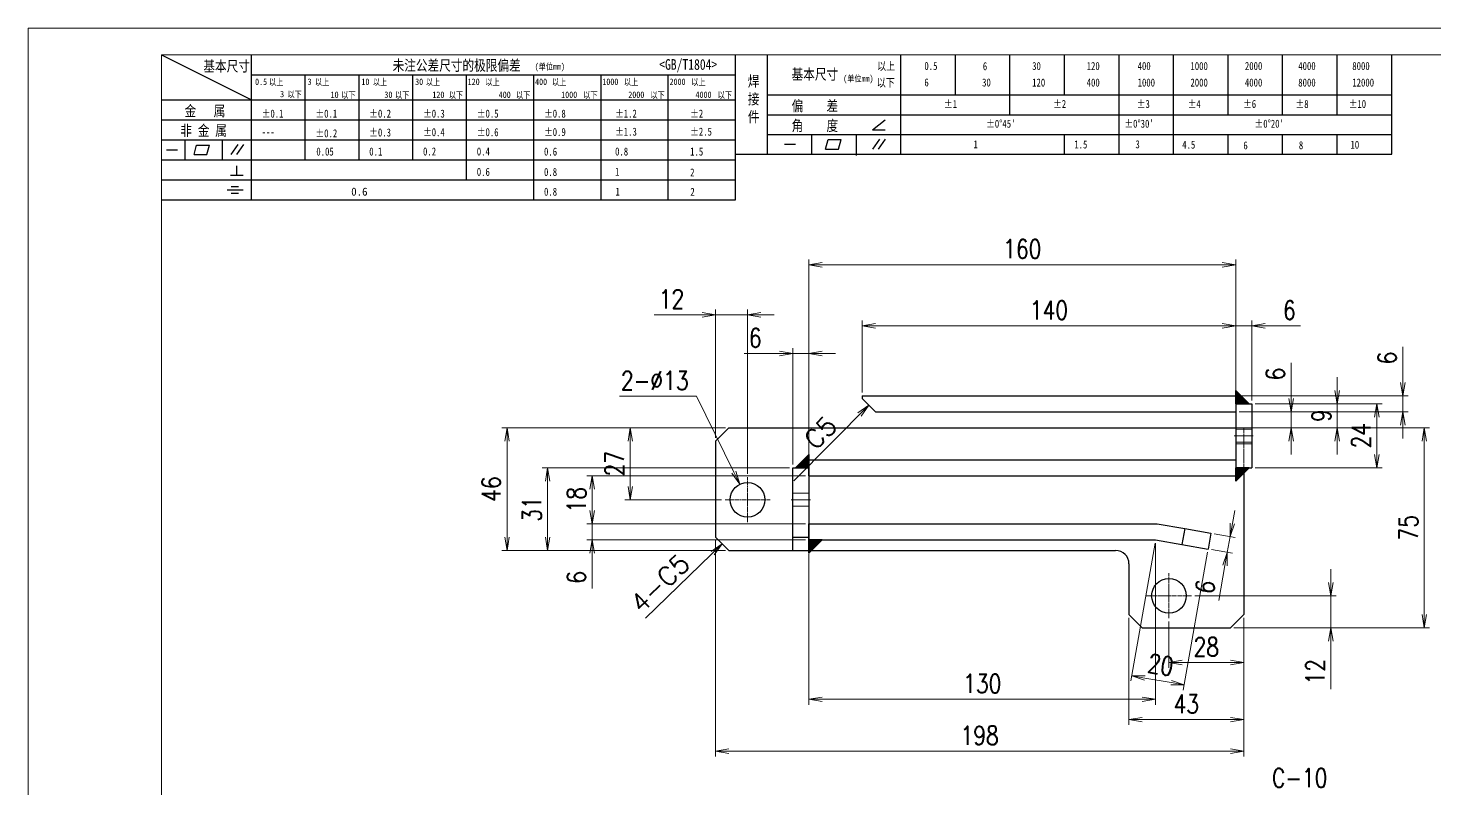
# Model space of a CAD drawing. Header units: millimetres. Extents: x 1333 to 131050, y -107161 to -5704.
# Drawn here: x 62817 to 63345, y -60278 to -59993 of the extents above; entities that cross this region are included whole.
import ezdxf
from ezdxf.enums import TextEntityAlignment as Align

# ---------------------------------------------------------------- set-up
doc = ezdxf.new("R2010")
doc.units = ezdxf.units.MM
doc.header["$LTSCALE"] = 0.5
doc.linetypes.add('AM_ISO02W050x2', pattern=[3.75, 3, -0.75])
doc.linetypes.add('AM_ISO08W050x2', pattern=[9, 6, -0.75, 1.5, -0.75])
for name, color, linetype, lineweight in [('DIM', 3, 'Continuous', 13), ('中心线', 2, 'AM_ISO08W050x2', 18), ('图框', 7, 'Continuous', 18), ('标注线', 3, 'Continuous', 18), ('粗实线', 7, 'Continuous', 35), ('虚线', 1, 'AM_ISO02W050x2', 18)]:
    doc.layers.add(name, color=color, linetype=linetype, lineweight=lineweight)
doc.layers.add('图\\M+19E79\\M+195B6\\M+18E9A', color=7, linetype='Continuous')
doc.layers.add('打印', color=7, linetype='Continuous', lineweight=15, plot=False)
doc.layers.add('打印-禁用', color=7, linetype='Continuous', lineweight=15, plot=False)
doc.styles.add('DIM', font='romans.shx', dxfattribs={"width": 0.8, "bigfont": 'bigfont.shx'})
doc.styles.add('国标', font='simfang.ttf', dxfattribs={"width": 0.8})
doc.dimstyles.new('DEH 1-2$0', dxfattribs={"dimscale": 2, "dimtxt": 3.5, "dimasz": 2.5, "dimexe": 1, "dimexo": 0.625, "dimgap": 1.2, "dimtad": 1, "dimdsep": 46, "dimtxsty": 'DIM', "dimblk": 'OPEN', "dimcen": 0, "dimclrd": 8, "dimclre": 8, "dimclrt": 2, "dimazin": 2, "dimtfac": 0.5, "dimtmove": 0, "dimatfit": 3, "dimldrblk": 'OPEN', "dimfxl": 0, "dimtolj": 2, "dimlwd": 13, "dimlwe": 13, "dimarcsym": 0})
doc.dimstyles.new('DEH 1-2$3', dxfattribs={"dimscale": 2, "dimtxt": 3.5, "dimasz": 2.5, "dimexe": 1, "dimexo": 0.625, "dimgap": 1.2, "dimtad": 1, "dimtoh": 1, "dimdsep": 46, "dimtxsty": 'DIM', "dimblk": 'OPEN', "dimcen": 0, "dimclrd": 8, "dimclre": 8, "dimclrt": 2, "dimazin": 2, "dimtfac": 0.5, "dimtofl": 0, "dimtmove": 0, "dimatfit": 3, "dimldrblk": 'OPEN', "dimfxl": 0, "dimtolj": 2, "dimlwd": 18, "dimlwe": 18, "dimarcsym": 0})
doc.dimstyles.new('LAM1-1', dxfattribs={"dimtxt": 3.5, "dimasz": 2.5, "dimexe": 1, "dimexo": 0.625, "dimgap": 1.2, "dimtad": 3, "dimdsep": 46, "dimtxsty": 'DIM', "dimblk": 'OPEN', "dimcen": 0, "dimclrd": 3, "dimclre": 3, "dimclrt": 2, "dimazin": 2, "dimtfac": 0.5, "dimtmove": 0, "dimatfit": 3, "dimldrblk": 'OPEN', "dimfxl": 0, "dimlwd": 13, "dimlwe": 13, "dimarcsym": 0})

# ---------------------------------------------------------------- blocks, each defined once
blk = doc.blocks.new('GZDEH零件A3图框V01版')
at = {"layer": '图\\M+19E79\\M+195B6\\M+18E9A', "color": 9}
for p, q in [((2882.49, -1554.46), (2899.37, -1562.92)), ((2899.37, -1581.67), (2899.37, -1554.46)), ((2990.09, -1581.67), (2990.09, -1554.46)), ((2996.09, -1573.08), (2996.09, -1554.46)), ((3021.09, -1561.98), (3021.09, -1554.46)), ((3031.31, -1561.98), (3031.31, -1554.46)), ((3041.53, -1561.98), (3041.53, -1554.46)), ((3051.75, -1561.98), (3051.75, -1554.46)), ((3061.98, -1561.98), (3061.98, -1554.46)), ((3072.2, -1561.98), (3072.2, -1554.46)), ((3082.42, -1561.98), (3082.42, -1554.46)), ((3092.64, -1561.98), (3092.64, -1554.46)), ((3102.86, -1561.98), (3102.86, -1554.46)), ((3113.09, -1573.08), (3113.09, -1554.46)), ((2899.37, -1558.24), (2990.09, -1558.24)), ((2909.45, -1574.17), (2909.45, -1558.24)), ((2919.53, -1574.17), (2919.53, -1558.24)), ((2929.61, -1574.17), (2929.61, -1558.24)), ((2939.69, -1577.92), (2939.69, -1558.24)), ((2952.29, -1581.67), (2952.29, -1558.24)), ((2964.89, -1581.67), (2964.89, -1558.24)), ((2977.49, -1581.67), (2977.49, -1558.24)), ((2882.49, -1562.92), (2990.09, -1562.92)), ((2996.09, -1561.98), (3113.09, -1561.98)), ((3021.09, -1573.08), (3021.09, -1561.98)), ((3041.53, -1565.68), (3041.53, -1561.98)), ((3061.98, -1573.08), (3061.98, -1561.98)), ((3072.2, -1573.08), (3072.2, -1561.98)), ((3082.42, -1565.68), (3082.42, -1561.98)), ((3092.64, -1565.68), (3092.64, -1561.98)), ((3102.86, -1565.68), (3102.86, -1561.98)), ((2996.09, -1565.68), (3113.09, -1565.68)), ((2882.49, -1566.67), (2990.09, -1566.67)), ((3015.75, -1568.51), (3018.15, -1566.66)), ((3015.75, -1568.51), (3018.15, -1568.51)), ((2882.49, -1570.42), (2990.09, -1570.42)), ((2886.92, -1574.12), (2886.92, -1570.42)), ((2888.59, -1573.16), (2889.07, -1571.37)), ((2889.07, -1571.37), (2891.48, -1571.37)), ((2891, -1573.16), (2891.48, -1571.37)), ((2893.91, -1574.12), (2893.91, -1570.42)), ((2895.52, -1573.16), (2896.85, -1571.3)), ((2896.6, -1573.16), (2897.94, -1571.3)), ((2996.09, -1569.38), (3113.09, -1569.38)), ((2999.26, -1571.23), (3001.32, -1571.23)), ((3004.42, -1573.08), (3004.42, -1569.38)), ((3006.97, -1572.12), (3007.45, -1570.33)), ((3007.45, -1570.33), (3009.86, -1570.33)), ((3009.39, -1572.12), (3009.86, -1570.33)), ((3012.75, -1573.08), (3012.75, -1569.38)), ((3015.81, -1572.12), (3017.15, -1570.26)), ((3016.89, -1572.12), (3018.23, -1570.26)), ((3051.75, -1573.08), (3051.75, -1569.38)), ((3082.42, -1573.08), (3082.42, -1569.48)), ((3092.64, -1573.08), (3092.64, -1569.38)), ((3102.86, -1573.08), (3102.86, -1569.38)), ((2882.49, -1574.17), (2990.09, -1574.17)), ((2883.43, -1572.27), (2885.49, -1572.27)), ((2888.59, -1573.16), (2891, -1573.16)), ((2990.09, -1573.08), (3113.09, -1573.08)), ((3006.97, -1572.12), (3009.39, -1572.12)), ((3012.75, -1573.33), (3012.75, -1573.08)), ((2896.58, -1577.05), (2896.58, -1575.28)), ((2882.49, -1577.92), (2990.09, -1577.92)), ((2895.42, -1577.05), (2897.81, -1577.05)), ((2895.57, -1579.17), (2896.92, -1579.17)), ((2882.49, -1581.67), (2990.09, -1581.67)), ((2894.79, -1579.77), (2897.77, -1579.77)), ((2895.57, -1580.37), (2896.93, -1580.37))]:
    blk.add_line(p, q, dxfattribs=at)
at = {"layer": '图框', "linetype": 'Continuous'}
for p, q in [((2882.49, -1554.46), (2882.49, -1832.96)), ((3272.49, -1554.46), (2882.49, -1554.46))]:
    blk.add_line(p, q, dxfattribs=at)
at = {"layer": '打印-禁用', "linetype": 'Continuous'}
for p, q in [((2857.49, -1549.46), (2857.49, -1846.46)), ((3277.49, -1549.46), (2857.49, -1549.46))]:
    blk.add_line(p, q, dxfattribs=at)
at = {"layer": '图\\M+19E79\\M+195B6\\M+18E9A', "color": 9, "style": '国标', "width": 0.8}
for s, height, p in [('基本尺寸', 2, (2890.33, -1557.58)), ('未注公差尺寸的极限偏差', 2, (2925.81, -1557.44)), ('<GB/T1804>', 2, (2975.78, -1557.27)), ('以上', 1.5, (3016.64, -1557.33)), ('基本尺寸', 2, (3000.6, -1559.1)), ('0.5', 1.5, (3025.49, -1557.3)), ('6', 1.5, (3036.45, -1557.34)), ('30', 1.5, (3045.69, -1557.31)), ('120', 1.5, (3055.91, -1557.31)), ('400', 1.5, (3065.46, -1557.31)), ('1000', 1.5, (3075.36, -1557.31)), ('2000', 1.5, (3085.57, -1557.31)), ('4000', 1.5, (3095.57, -1557.31)), ('8000', 1.5, (3105.7, -1557.31)), ('30', 1.2, (2930.04, -1560.11)), ('以下', 1.5, (3016.58, -1560.43)), ('6', 1.5, (3025.49, -1560.38)), ('30', 1.5, (3036.31, -1560.39)), ('120', 1.5, (3045.69, -1560.41)), ('400', 1.5, (3055.91, -1560.41)), ('1000', 1.5, (3065.46, -1560.41)), ('2000', 1.5, (3075.36, -1560.41)), ('4000', 1.5, (3085.57, -1560.41)), ('8000', 1.5, (3095.57, -1560.41)), ('12000', 1.5, (3105.7, -1560.41)), ('金   属', 2, (2886.82, -1565.98)), ('偏    差', 2, (3000.6, -1565.04)), ('±1', 1.5, (3029.16, -1564.42)), ('±2', 1.5, (3049.61, -1564.42)), ('±3', 1.5, (3065.3, -1564.42)), ('±4', 1.5, (3074.85, -1564.42)), ('±6', 1.5, (3085.22, -1564.42)), ('±8', 1.5, (3095.06, -1564.42)), ('±10', 1.5, (3105.02, -1564.42)), ('±0.1', 1.5, (2901.27, -1566.23)), ('±0.1', 1.5, (2911.35, -1566.23)), ('±0.2', 1.5, (2921.43, -1566.23)), ('±0.3', 1.5, (2931.51, -1566.23)), ('±0.5', 1.5, (2941.59, -1566.23)), ('±0.8', 1.5, (2954.19, -1566.23)), ('±1.2', 1.5, (2967.51, -1566.23)), ('±2', 1.5, (2981.58, -1566.23)), ('非 金 属', 2, (2886.02, -1569.65)), ('±0.2', 1.5, (2911.35, -1569.92)), ('±0.3', 1.5, (2921.43, -1569.77)), ('±0.4', 1.5, (2931.51, -1569.71)), ('±0.6', 1.5, (2941.59, -1569.71)), ('±0.9', 1.5, (2954.19, -1569.68)), ('±1.3', 1.5, (2967.51, -1569.62)), ('±2.5', 1.5, (2981.58, -1569.61)), ('角    度', 2, (3000.6, -1568.74)), ("±0%%D45'", 1.5, (3037.06, -1568.12)), ("±0%%D30'", 1.5, (3062.98, -1568.12)), ("±0%%D20'", 1.5, (3087.38, -1568.12)), ('---', 1.5, (2901.27, -1569.65)), ('1', 1.5, (3034.69, -1571.98)), ('1.5', 1.5, (3053.59, -1572.01)), ('3', 1.5, (3065.05, -1571.98)), ('4.5', 1.5, (3073.82, -1572.05)), ('6', 1.5, (3085.28, -1572.19)), ('8', 1.5, (3095.68, -1572.15)), ('10', 1.5, (3105.36, -1572.06)), ('0.1', 1.5, (2921.43, -1573.34)), ('0.2', 1.5, (2931.51, -1573.33)), ('0.4', 1.5, (2941.59, -1573.33)), ('0.6', 1.5, (2954.19, -1573.35)), ('0.8', 1.5, (2967.51, -1573.33)), ('1.5', 1.5, (2981.58, -1573.34)), ('0.6', 1.5, (2941.59, -1577.14)), ('0.8', 1.5, (2954.19, -1577.17)), ('1', 1.5, (2967.51, -1577.12)), ('2', 1.5, (2981.58, -1577.26)), ('0.8', 1.5, (2954.19, -1580.87)), ('1', 1.5, (2967.59, -1580.86)), ('2', 1.5, (2981.62, -1580.89))]:
    blk.add_text(s, height=height, dxfattribs=at).set_placement(p)
at = {"layer": '图\\M+19E79\\M+195B6\\M+18E9A', "color": 9, "lineweight": 15, "style": '国标', "width": 0.8}
for s, p in [('(单位mm)', (2952.44, -1557.27)), ('(单位mm)', (3010.27, -1559.51)), ('0.5', (2900.03, -1560.11)), ('以上', (2902.64, -1560.16)), ('3', (2909.88, -1560.11)), ('以上', (2911.25, -1560.16)), ('10', (2919.96, -1560.11)), ('以上', (2922.09, -1560.16)), ('以上', (2932.02, -1560.16)), ('120', (2939.88, -1560.11)), ('以上', (2943.21, -1560.16)), ('400', (2952.52, -1560.11)), ('以上', (2955.68, -1560.16)), ('1000', (2965.12, -1560.11)), ('以上', (2969.16, -1560.16)), ('2000', (2977.72, -1560.11)), ('以上', (2981.8, -1560.16)), ('3', (2904.73, -1562.41)), ('以下', (2906.1, -1562.46)), ('10', (2914.19, -1562.54)), ('以下', (2916.18, -1562.59)), ('30', (2924.27, -1562.54)), ('以下', (2926.26, -1562.59)), ('120', (2933.26, -1562.54)), ('以下', (2936.34, -1562.59)), ('400', (2945.7, -1562.54)), ('以下', (2948.94, -1562.59)), ('1000', (2957.41, -1562.54)), ('以下', (2961.54, -1562.59)), ('2000', (2969.99, -1562.54)), ('以下', (2974.14, -1562.59)), ('4000', (2982.59, -1562.54)), ('以下', (2986.74, -1562.59))]:
    blk.add_text(s, height=1.2, dxfattribs=at).set_placement(p)
at = {"layer": '图\\M+19E79\\M+195B6\\M+18E9A', "color": 9, "lineweight": 13, "style": '国标'}
blk.add_text('0.6', height=1.5, dxfattribs=at).set_placement((2918.05, -1580.85))
at = {"layer": '图\\M+19E79\\M+195B6\\M+18E9A', "color": 9, "insert": (2992.39, -1558.41), "char_height": 2, "width": 3.1877, "attachment_point": 1, "style": '国标'}
blk.add_mtext('焊\\P接\\P件', dxfattribs=at)
at = {"layer": '图\\M+19E79\\M+195B6\\M+18E9A', "color": 9, "insert": (2911.51, -1573.37), "char_height": 1.5, "attachment_point": 7, "style": '国标'}
blk.add_mtext_dynamic_manual_height_columns('0.05', width=5.1982, gutter_width=12.5, heights=[0], dxfattribs=at)
blk = doc.blocks.new('DEH A3')
at = {"layer": '图框'}
blk.add_blockref('GZDEH零件A3图框V01版', (-2857.49, 1846.46), dxfattribs=at)
blk = doc.blocks.new('_Open')
at = {"color": 0, "linetype": 'ByBlock', "lineweight": -2}
for p, q in [((-1, 0.17), (0, 0)), ((-1, -0.17), (0, 0)), ((0, 0), (-1, 0))]:
    blk.add_line(p, q, dxfattribs=at)
blk = doc.blocks.new('*D42')
at = {"color": 8, "lineweight": 13, "transparency": 16777216}
for p, q in [((63075.01, -60185.09), (63075.01, -60266.08)), ((63273.01, -60214.09), (63273.01, -60266.08)), ((63268.01, -60264.08), (63080.01, -60264.08))]:
    blk.add_line(p, q, dxfattribs=at)
at = {"layer": 'Defpoints', "color": 0, "transparency": 16777216}
for p in [(63075.01, -60183.84), (63273.01, -60212.84), (63075.01, -60264.08)]:
    blk.add_point(p, dxfattribs=at)
at = {"color": 8, "lineweight": 13, "transparency": 16777216, "xscale": 5, "yscale": 5, "zscale": 5, "rotation": 180}
blk.add_blockref('_Open', (63075.01, -60264.08), dxfattribs=at)
at = {"color": 8, "lineweight": 13, "transparency": 16777216, "xscale": 5, "yscale": 5, "zscale": 5}
blk.add_blockref('_Open', (63273.01, -60264.08), dxfattribs=at)
at = {"color": 2, "transparency": 16777216, "insert": (63174.01, -60258.18), "char_height": 7, "attachment_point": 5, "style": 'DIM'}
blk.add_mtext('\\A2;198', dxfattribs=at)
blk = doc.blocks.new('*D43')
at = {"color": 8, "lineweight": 13, "transparency": 16777216}
for p, q in [((63274.26, -60142.84), (63342.72, -60142.84)), ((63340.72, -60212.84), (63340.72, -60147.84)), ((63269.26, -60217.84), (63342.72, -60217.84))]:
    blk.add_line(p, q, dxfattribs=at)
at = {"layer": 'Defpoints', "color": 0, "transparency": 16777216}
for p in [(63273.01, -60142.84), (63340.72, -60142.84), (63268.01, -60217.84)]:
    blk.add_point(p, dxfattribs=at)
at = {"color": 8, "lineweight": 13, "transparency": 16777216, "xscale": 5, "yscale": 5, "zscale": 5}
for p, rotation in [((63340.72, -60142.84), 90), ((63340.72, -60217.84), 270)]:
    blk.add_blockref('_Open', p, dxfattribs=dict(at, rotation=rotation))
at = {"color": 2, "transparency": 16777216, "insert": (63334.82, -60180.34), "char_height": 7, "attachment_point": 5, "rotation": 90, "style": 'DIM'}
blk.add_mtext('\\A2;75', dxfattribs=at)
blk = doc.blocks.new('*D44')
at = {"color": 8, "lineweight": 13, "transparency": 16777216}
for p, q in [((63078.76, -60142.84), (62994.85, -60142.84)), ((62996.85, -60183.84), (62996.85, -60147.84)), ((63078.76, -60188.84), (62994.85, -60188.84))]:
    blk.add_line(p, q, dxfattribs=at)
at = {"layer": 'Defpoints', "color": 0, "transparency": 16777216}
for p in [(62996.85, -60142.84), (63080.01, -60142.84), (63080.01, -60188.84)]:
    blk.add_point(p, dxfattribs=at)
at = {"color": 8, "lineweight": 13, "transparency": 16777216, "xscale": 5, "yscale": 5, "zscale": 5}
for p, rotation in [((62996.85, -60142.84), 90), ((62996.85, -60188.84), 270)]:
    blk.add_blockref('_Open', p, dxfattribs=dict(at, rotation=rotation))
at = {"color": 2, "transparency": 16777216, "insert": (62990.95, -60165.84), "char_height": 7, "attachment_point": 5, "rotation": 90, "style": 'DIM'}
blk.add_mtext('\\A2;46', dxfattribs=at)
blk = doc.blocks.new('*D45')
at = {"color": 8, "lineweight": 13, "transparency": 16777216}
for p, q in [((63230.01, -60214.09), (63230.01, -60254.28)), ((63273.01, -60214.09), (63273.01, -60254.28)), ((63268.01, -60252.28), (63235.01, -60252.28))]:
    blk.add_line(p, q, dxfattribs=at)
at = {"layer": 'Defpoints', "color": 0, "transparency": 16777216}
for p in [(63230.01, -60212.84), (63273.01, -60212.84), (63230.01, -60252.28)]:
    blk.add_point(p, dxfattribs=at)
at = {"color": 8, "lineweight": 13, "transparency": 16777216, "xscale": 5, "yscale": 5, "zscale": 5, "rotation": 180}
blk.add_blockref('_Open', (63230.01, -60252.28), dxfattribs=at)
at = {"color": 8, "lineweight": 13, "transparency": 16777216, "xscale": 5, "yscale": 5, "zscale": 5}
blk.add_blockref('_Open', (63273.01, -60252.28), dxfattribs=at)
at = {"color": 2, "transparency": 16777216, "insert": (63251.51, -60246.38), "char_height": 7, "attachment_point": 5, "style": 'DIM'}
blk.add_mtext('\\A2;43', dxfattribs=at)
blk = doc.blocks.new('*D48')
at = {"color": 8, "lineweight": 13, "transparency": 16777216}
for p, q in [((63130.01, -60129.59), (63130.01, -60102.66)), ((63265.01, -60104.66), (63135.01, -60104.66)), ((63270.01, -60129.59), (63270.01, -60102.66))]:
    blk.add_line(p, q, dxfattribs=at)
at = {"layer": 'Defpoints', "color": 0, "transparency": 16777216}
for p in [(63130.01, -60104.66), (63130.01, -60130.84), (63270.01, -60130.84)]:
    blk.add_point(p, dxfattribs=at)
at = {"color": 8, "lineweight": 13, "transparency": 16777216, "xscale": 5, "yscale": 5, "zscale": 5, "rotation": 180}
blk.add_blockref('_Open', (63130.01, -60104.66), dxfattribs=at)
at = {"color": 8, "lineweight": 13, "transparency": 16777216, "xscale": 5, "yscale": 5, "zscale": 5}
blk.add_blockref('_Open', (63270.01, -60104.66), dxfattribs=at)
at = {"color": 2, "transparency": 16777216, "insert": (63200.01, -60098.76), "char_height": 7, "attachment_point": 5, "style": 'DIM'}
blk.add_mtext('\\A2;140', dxfattribs=at)
blk = doc.blocks.new('*D49')
at = {"color": 8, "lineweight": 13, "transparency": 16777216}
for p, q in [((63332.71, -60125.84), (63332.71, -60112.57)), ((63271.26, -60130.84), (63334.71, -60130.84)), ((63332.71, -60136.84), (63332.71, -60130.84)), ((63271.26, -60136.84), (63334.71, -60136.84)), ((63332.71, -60141.84), (63332.71, -60146.84))]:
    blk.add_line(p, q, dxfattribs=at)
at = {"layer": 'Defpoints', "color": 0, "transparency": 16777216}
for p in [(63270.01, -60130.84), (63332.71, -60130.84), (63270.01, -60136.84)]:
    blk.add_point(p, dxfattribs=at)
at = {"color": 8, "lineweight": 13, "transparency": 16777216, "xscale": 5, "yscale": 5, "zscale": 5}
for p, rotation in [((63332.71, -60130.84), 270), ((63332.71, -60136.84), 90)]:
    blk.add_blockref('_Open', p, dxfattribs=dict(at, rotation=rotation))
at = {"color": 2, "transparency": 16777216, "insert": (63326.81, -60116.71), "char_height": 7, "attachment_point": 5, "rotation": 90, "style": 'DIM'}
blk.add_mtext('\\A2;6', dxfattribs=at)
blk = doc.blocks.new('*D50')
at = {"color": 8, "lineweight": 13, "transparency": 16777216}
for p, q in [((63265.01, -60104.66), (63260.01, -60104.66)), ((63270.01, -60129.59), (63270.01, -60102.66)), ((63270.01, -60104.66), (63276.01, -60104.66)), ((63276.01, -60132.59), (63276.01, -60102.66)), ((63281.01, -60104.66), (63294.28, -60104.66))]:
    blk.add_line(p, q, dxfattribs=at)
at = {"layer": 'Defpoints', "color": 0, "transparency": 16777216}
for p in [(63276.01, -60104.66), (63270.01, -60130.84), (63276.01, -60133.84)]:
    blk.add_point(p, dxfattribs=at)
at = {"color": 8, "lineweight": 13, "transparency": 16777216, "xscale": 5, "yscale": 5, "zscale": 5}
blk.add_blockref('_Open', (63270.01, -60104.66), dxfattribs=at)
at = {"color": 8, "lineweight": 13, "transparency": 16777216, "xscale": 5, "yscale": 5, "zscale": 5, "rotation": 180}
blk.add_blockref('_Open', (63276.01, -60104.66), dxfattribs=at)
at = {"color": 2, "transparency": 16777216, "insert": (63290.15, -60098.76), "char_height": 7, "attachment_point": 5, "style": 'DIM'}
blk.add_mtext('\\A2;6', dxfattribs=at)
blk = doc.blocks.new('*D52')
at = {"color": 8, "lineweight": 13, "transparency": 16777216}
for p, q in [((63277.26, -60133.84), (63324.9, -60133.84)), ((63322.9, -60152.84), (63322.9, -60138.84)), ((63277.26, -60157.84), (63324.9, -60157.84))]:
    blk.add_line(p, q, dxfattribs=at)
at = {"layer": 'Defpoints', "color": 0, "transparency": 16777216}
for p in [(63276.01, -60133.84), (63322.9, -60133.84), (63276.01, -60157.84)]:
    blk.add_point(p, dxfattribs=at)
at = {"color": 8, "lineweight": 13, "transparency": 16777216, "xscale": 5, "yscale": 5, "zscale": 5}
for p, rotation in [((63322.9, -60133.84), 90), ((63322.9, -60157.84), 270)]:
    blk.add_blockref('_Open', p, dxfattribs=dict(at, rotation=rotation))
at = {"color": 2, "transparency": 16777216, "insert": (63317, -60145.84), "char_height": 7, "attachment_point": 5, "rotation": 90, "style": 'DIM'}
blk.add_mtext('\\A2;24', dxfattribs=at)
blk = doc.blocks.new('*D54')
at = {"color": 8, "lineweight": 13, "transparency": 16777216}
for p, q in [((63110.01, -60153.59), (63110.01, -60079.74)), ((63115.01, -60081.74), (63265.01, -60081.74)), ((63270.01, -60129.59), (63270.01, -60079.74))]:
    blk.add_line(p, q, dxfattribs=at)
at = {"layer": 'Defpoints', "color": 0, "transparency": 16777216}
for p in [(63270.01, -60081.74), (63270.01, -60130.84), (63110.01, -60154.84)]:
    blk.add_point(p, dxfattribs=at)
at = {"color": 8, "lineweight": 13, "transparency": 16777216, "xscale": 5, "yscale": 5, "zscale": 5, "rotation": 180}
blk.add_blockref('_Open', (63110.01, -60081.74), dxfattribs=at)
at = {"color": 8, "lineweight": 13, "transparency": 16777216, "xscale": 5, "yscale": 5, "zscale": 5}
blk.add_blockref('_Open', (63270.01, -60081.74), dxfattribs=at)
at = {"color": 2, "transparency": 16777216, "insert": (63190.01, -60075.84), "char_height": 7, "attachment_point": 5, "style": 'DIM'}
blk.add_mtext('\\A2;160', dxfattribs=at)
blk = doc.blocks.new('*D56')
at = {"color": 8, "lineweight": 13, "transparency": 16777216}
for p, q in [((63308.03, -60128.84), (63308.03, -60123.84)), ((63277.26, -60133.84), (63310.03, -60133.84)), ((63308.03, -60142.84), (63308.03, -60133.84)), ((63277.26, -60142.84), (63310.03, -60142.84)), ((63308.03, -60147.84), (63308.03, -60152.84))]:
    blk.add_line(p, q, dxfattribs=at)
at = {"layer": 'Defpoints', "color": 0, "transparency": 16777216}
for p in [(63276.01, -60133.84), (63308.03, -60133.84), (63276.01, -60142.84)]:
    blk.add_point(p, dxfattribs=at)
at = {"color": 8, "lineweight": 13, "transparency": 16777216, "xscale": 5, "yscale": 5, "zscale": 5}
for p, rotation in [((63308.03, -60133.84), 270), ((63308.03, -60142.84), 90)]:
    blk.add_blockref('_Open', p, dxfattribs=dict(at, rotation=rotation))
at = {"color": 2, "transparency": 16777216, "insert": (63302.13, -60138.34), "char_height": 7, "attachment_point": 5, "rotation": 90, "style": 'DIM'}
blk.add_mtext('\\A2;9', dxfattribs=at)
blk = doc.blocks.new('*D58')
at = {"color": 8, "lineweight": 13, "transparency": 16777216}
for p, q in [((63290.79, -60131.84), (63290.79, -60118.57)), ((63271.26, -60136.84), (63292.79, -60136.84)), ((63290.79, -60142.84), (63290.79, -60136.84)), ((63277.26, -60142.84), (63292.79, -60142.84)), ((63290.79, -60147.84), (63290.79, -60152.84))]:
    blk.add_line(p, q, dxfattribs=at)
at = {"layer": 'Defpoints', "color": 0, "transparency": 16777216}
for p in [(63270.01, -60136.84), (63290.79, -60136.84), (63276.01, -60142.84)]:
    blk.add_point(p, dxfattribs=at)
at = {"color": 8, "lineweight": 13, "transparency": 16777216, "xscale": 5, "yscale": 5, "zscale": 5}
for p, rotation in [((63290.79, -60136.84), 270), ((63290.79, -60142.84), 90)]:
    blk.add_blockref('_Open', p, dxfattribs=dict(at, rotation=rotation))
at = {"color": 2, "transparency": 16777216, "insert": (63284.89, -60122.71), "char_height": 7, "attachment_point": 5, "rotation": 90, "style": 'DIM'}
blk.add_mtext('\\A2;6', dxfattribs=at)
blk = doc.blocks.new('*D59')
at = {"color": 8, "lineweight": 13, "transparency": 16777216}
for p, q in [((63099.01, -60115.03), (63085.75, -60115.03)), ((63104.01, -60156.59), (63104.01, -60113.03)), ((63110.01, -60115.03), (63104.01, -60115.03)), ((63110.01, -60153.59), (63110.01, -60113.03)), ((63115.01, -60115.03), (63120.01, -60115.03))]:
    blk.add_line(p, q, dxfattribs=at)
at = {"layer": 'Defpoints', "color": 0, "transparency": 16777216}
for p in [(63104.01, -60115.03), (63110.01, -60154.84), (63104.01, -60157.84)]:
    blk.add_point(p, dxfattribs=at)
at = {"color": 8, "lineweight": 13, "transparency": 16777216, "xscale": 5, "yscale": 5, "zscale": 5}
blk.add_blockref('_Open', (63104.01, -60115.03), dxfattribs=at)
at = {"color": 8, "lineweight": 13, "transparency": 16777216, "xscale": 5, "yscale": 5, "zscale": 5, "rotation": 180}
blk.add_blockref('_Open', (63110.01, -60115.03), dxfattribs=at)
at = {"color": 2, "transparency": 16777216, "insert": (63089.88, -60109.13), "char_height": 7, "attachment_point": 5, "style": 'DIM'}
blk.add_mtext('\\A2;6', dxfattribs=at)
blk = doc.blocks.new('*D60')
at = {"color": 8, "lineweight": 13, "transparency": 16777216}
for p, q in [((63102.76, -60157.84), (63010.07, -60157.84)), ((63012.07, -60183.84), (63012.07, -60162.84)), ((63078.76, -60188.84), (63010.07, -60188.84))]:
    blk.add_line(p, q, dxfattribs=at)
at = {"layer": 'Defpoints', "color": 0, "transparency": 16777216}
for p in [(63012.07, -60157.84), (63104.01, -60157.84), (63080.01, -60188.84)]:
    blk.add_point(p, dxfattribs=at)
at = {"color": 8, "lineweight": 13, "transparency": 16777216, "xscale": 5, "yscale": 5, "zscale": 5}
for p, rotation in [((63012.07, -60157.84), 90), ((63012.07, -60188.84), 270)]:
    blk.add_blockref('_Open', p, dxfattribs=dict(at, rotation=rotation))
at = {"color": 2, "transparency": 16777216, "insert": (63006.17, -60173.34), "char_height": 7, "attachment_point": 5, "rotation": 90, "style": 'DIM'}
blk.add_mtext('\\A2;31', dxfattribs=at)
blk = doc.blocks.new('*D61')
at = {"color": 8, "lineweight": 13, "transparency": 16777216}
for p, q in [((63240.01, -60186.09), (63240.01, -60246.66)), ((63110.01, -60190.09), (63110.01, -60246.66)), ((63115.01, -60244.66), (63235.01, -60244.66))]:
    blk.add_line(p, q, dxfattribs=at)
at = {"layer": 'Defpoints', "color": 0, "transparency": 16777216}
for p in [(63110.01, -60188.84), (63240.01, -60184.84), (63240.01, -60244.66)]:
    blk.add_point(p, dxfattribs=at)
at = {"color": 8, "lineweight": 13, "transparency": 16777216, "xscale": 5, "yscale": 5, "zscale": 5, "rotation": 180}
blk.add_blockref('_Open', (63110.01, -60244.66), dxfattribs=at)
at = {"color": 8, "lineweight": 13, "transparency": 16777216, "xscale": 5, "yscale": 5, "zscale": 5}
blk.add_blockref('_Open', (63240.01, -60244.66), dxfattribs=at)
at = {"color": 2, "transparency": 16777216, "insert": (63175.01, -60238.76), "char_height": 7, "attachment_point": 5, "style": 'DIM'}
blk.add_mtext('\\A2;130', dxfattribs=at)
blk = doc.blocks.new('*D62')
at = {"color": 8, "lineweight": 13, "transparency": 16777216}
for p, q in [((63239.8, -60186.07), (63230.68, -60237.77)), ((63259.49, -60189.54), (63250.38, -60241.24)), ((63235.95, -60236.67), (63245.8, -60238.4))]:
    blk.add_line(p, q, dxfattribs=at)
at = {"layer": 'Defpoints', "color": 0, "transparency": 16777216}
for p in [(63240.01, -60184.84), (63259.71, -60188.31), (63250.72, -60239.27)]:
    blk.add_point(p, dxfattribs=at)
at = {"color": 8, "lineweight": 13, "transparency": 16777216, "xscale": 5, "yscale": 5, "zscale": 5}
for p, rotation in [((63231.03, -60235.8), 170.000011938128), ((63250.72, -60239.27), 350.0000119381281)]:
    blk.add_blockref('_Open', p, dxfattribs=dict(at, rotation=rotation))
at = {"color": 2, "transparency": 16777216, "insert": (63241.9, -60231.72), "char_height": 7, "attachment_point": 5, "rotation": 350, "style": 'DIM'}
blk.add_mtext('\\A2;20', dxfattribs=at)
blk = doc.blocks.new('*D63')
at = {"color": 8, "lineweight": 13, "transparency": 16777216}
for p, q in [((63028.8, -60173.84), (63028.8, -60168.84)), ((63108.76, -60178.84), (63026.8, -60178.84)), ((63028.8, -60178.84), (63028.8, -60184.84)), ((63108.76, -60184.84), (63026.8, -60184.84)), ((63028.8, -60189.84), (63028.8, -60203.11))]:
    blk.add_line(p, q, dxfattribs=at)
at = {"layer": 'Defpoints', "color": 0, "transparency": 16777216}
for p in [(63110.01, -60178.84), (63028.8, -60184.84), (63110.01, -60184.84)]:
    blk.add_point(p, dxfattribs=at)
at = {"color": 8, "lineweight": 13, "transparency": 16777216, "xscale": 5, "yscale": 5, "zscale": 5}
for p, rotation in [((63028.8, -60178.84), 270), ((63028.8, -60184.84), 90)]:
    blk.add_blockref('_Open', p, dxfattribs=dict(at, rotation=rotation))
at = {"color": 2, "transparency": 16777216, "insert": (63022.9, -60198.97), "char_height": 7, "attachment_point": 5, "rotation": 90, "style": 'DIM'}
blk.add_mtext('\\A2;6', dxfattribs=at)
blk = doc.blocks.new('*D64')
at = {"color": 8, "lineweight": 13, "transparency": 16777216}
for p, q in [((63108.76, -60160.84), (63026.8, -60160.84)), ((63028.8, -60165.84), (63028.8, -60173.84)), ((63108.76, -60178.84), (63026.8, -60178.84))]:
    blk.add_line(p, q, dxfattribs=at)
at = {"layer": 'Defpoints', "color": 0, "transparency": 16777216}
for p in [(63110.01, -60160.84), (63028.8, -60178.84), (63110.01, -60178.84)]:
    blk.add_point(p, dxfattribs=at)
at = {"color": 8, "lineweight": 13, "transparency": 16777216, "xscale": 5, "yscale": 5, "zscale": 5}
for p, rotation in [((63028.8, -60160.84), 90), ((63028.8, -60178.84), 270)]:
    blk.add_blockref('_Open', p, dxfattribs=dict(at, rotation=rotation))
at = {"color": 2, "transparency": 16777216, "insert": (63022.9, -60169.84), "char_height": 7, "attachment_point": 5, "rotation": 90, "style": 'DIM'}
blk.add_mtext('\\A2;18', dxfattribs=at)
blk = doc.blocks.new('*D65')
at = {"color": 8, "lineweight": 13, "transparency": 16777216}
for p, q in [((63075.01, -60146.59), (63075.01, -60098.49)), ((63087.01, -60160.14), (63087.01, -60098.49)), ((63070.01, -60100.49), (63051.95, -60100.49)), ((63087.01, -60100.49), (63075.01, -60100.49)), ((63092.01, -60100.49), (63097.01, -60100.49))]:
    blk.add_line(p, q, dxfattribs=at)
at = {"layer": 'Defpoints', "color": 0, "transparency": 16777216}
for p in [(63075.01, -60100.49), (63075.01, -60147.84), (63087.01, -60161.39)]:
    blk.add_point(p, dxfattribs=at)
at = {"color": 8, "lineweight": 13, "transparency": 16777216, "xscale": 5, "yscale": 5, "zscale": 5}
blk.add_blockref('_Open', (63075.01, -60100.49), dxfattribs=at)
at = {"color": 8, "lineweight": 13, "transparency": 16777216, "xscale": 5, "yscale": 5, "zscale": 5, "rotation": 180}
blk.add_blockref('_Open', (63087.01, -60100.49), dxfattribs=at)
at = {"color": 2, "transparency": 16777216, "insert": (63058.48, -60094.59), "char_height": 7, "attachment_point": 5, "style": 'DIM'}
blk.add_mtext('\\A2;12', dxfattribs=at)
blk = doc.blocks.new('*D66')
at = {"color": 8, "lineweight": 13, "transparency": 16777216}
for p, q in [((63078.76, -60142.84), (63041.07, -60142.84)), ((63043.07, -60164.84), (63043.07, -60147.84)), ((63077.31, -60169.84), (63041.07, -60169.84))]:
    blk.add_line(p, q, dxfattribs=at)
at = {"layer": 'Defpoints', "color": 0, "transparency": 16777216}
for p in [(63043.07, -60142.84), (63080.01, -60142.84), (63078.56, -60169.84)]:
    blk.add_point(p, dxfattribs=at)
at = {"color": 8, "lineweight": 13, "transparency": 16777216, "xscale": 5, "yscale": 5, "zscale": 5}
for p, rotation in [((63043.07, -60142.84), 90), ((63043.07, -60169.84), 270)]:
    blk.add_blockref('_Open', p, dxfattribs=dict(at, rotation=rotation))
at = {"color": 2, "transparency": 16777216, "insert": (63037.17, -60156.34), "char_height": 7, "attachment_point": 5, "rotation": 90, "style": 'DIM'}
blk.add_mtext('\\A2;27', dxfattribs=at)
blk = doc.blocks.new('*D67')
at = {"color": 8, "lineweight": 13, "transparency": 16777216}
for p, q in [((63305.7, -60200.84), (63305.7, -60195.84)), ((63254.71, -60205.84), (63307.7, -60205.84)), ((63305.7, -60205.84), (63305.7, -60217.84)), ((63269.26, -60217.84), (63307.7, -60217.84)), ((63305.7, -60222.84), (63305.7, -60240.91))]:
    blk.add_line(p, q, dxfattribs=at)
at = {"layer": 'Defpoints', "color": 0, "transparency": 16777216}
for p in [(63253.46, -60205.84), (63268.01, -60217.84), (63305.7, -60217.84)]:
    blk.add_point(p, dxfattribs=at)
at = {"color": 8, "lineweight": 13, "transparency": 16777216, "xscale": 5, "yscale": 5, "zscale": 5}
for p, rotation in [((63305.7, -60205.84), 270), ((63305.7, -60217.84), 90)]:
    blk.add_blockref('_Open', p, dxfattribs=dict(at, rotation=rotation))
at = {"color": 2, "transparency": 16777216, "insert": (63299.8, -60234.37), "char_height": 7, "attachment_point": 5, "rotation": 90, "style": 'DIM'}
blk.add_mtext('\\A2;12', dxfattribs=at)
blk = doc.blocks.new('*D68')
at = {"color": 8, "lineweight": 13, "transparency": 16777216}
for p, q in [((63245.01, -60215.54), (63245.01, -60232.87)), ((63273.01, -60214.09), (63273.01, -60232.87)), ((63250.01, -60230.87), (63268.01, -60230.87))]:
    blk.add_line(p, q, dxfattribs=at)
at = {"layer": 'Defpoints', "color": 0, "transparency": 16777216}
for p in [(63245.01, -60214.29), (63273.01, -60212.84), (63273.01, -60230.87)]:
    blk.add_point(p, dxfattribs=at)
at = {"color": 8, "lineweight": 13, "transparency": 16777216, "xscale": 5, "yscale": 5, "zscale": 5, "rotation": 180}
blk.add_blockref('_Open', (63245.01, -60230.87), dxfattribs=at)
at = {"color": 8, "lineweight": 13, "transparency": 16777216, "xscale": 5, "yscale": 5, "zscale": 5}
blk.add_blockref('_Open', (63273.01, -60230.87), dxfattribs=at)
at = {"color": 2, "transparency": 16777216, "insert": (63259.01, -60224.97), "char_height": 7, "attachment_point": 5, "style": 'DIM'}
blk.add_mtext('\\A2;28', dxfattribs=at)
blk = doc.blocks.new('*D69')
at = {"color": 8, "lineweight": 18, "transparency": 16777216}
for p, q in [((63039.04, -60131.06), (63067.84, -60131.06)), ((63067.84, -60131.06), (63081.92, -60159.53))]:
    blk.add_line(p, q, dxfattribs=at)
at = {"layer": 'Defpoints', "color": 0, "transparency": 16777216}
for p in [(63084.13, -60164.01), (63089.89, -60175.67)]:
    blk.add_point(p, dxfattribs=at)
at = {"color": 8, "lineweight": 18, "transparency": 16777216, "xscale": 5, "yscale": 5, "zscale": 5, "rotation": 296.3088152149611}
blk.add_blockref('_Open', (63084.13, -60164.01), dxfattribs=at)
at = {"color": 2, "transparency": 16777216, "insert": (63052.24, -60125.16), "char_height": 7, "attachment_point": 5, "style": 'DIM'}
blk.add_mtext('\\A2;2-%%c13', dxfattribs=at)
blk = doc.blocks.new('WELDING_5')
at = {"layer": '粗实线'}
blk.add_hatch(color=256, dxfattribs=at).paths.add_polyline_path([(0, 5), (0, 0), (5, 0)])
for q in [(0, 5), (5, 0)]:
    blk.add_line((0, 0), q, dxfattribs=at)
blk.add_lwpolyline([(0, 5), (5, 0)], dxfattribs=at)
blk = doc.blocks.new('*D83')
at = {"layer": 'Defpoints', "color": 0, "transparency": 16777216}
for p in [(63260.75, -60182.4), (63259.71, -60188.31), (63266.87, -60189.57)]:
    blk.add_point(p, dxfattribs=at)
at = {"layer": '标注线', "color": 8, "linetype": 'Continuous', "lineweight": 13, "transparency": 16777216}
for p, q in [((63268.78, -60178.74), (63269.65, -60173.82)), ((63261.98, -60182.62), (63269.88, -60184.01)), ((63267.91, -60183.67), (63266.87, -60189.57)), ((63260.94, -60188.53), (63268.84, -60189.92)), ((63266, -60194.5), (63263.7, -60207.56))]:
    blk.add_line(p, q, dxfattribs=at)
at = {"layer": '标注线', "color": 8, "lineweight": 13, "transparency": 16777216, "xscale": 5, "yscale": 5, "zscale": 5}
for p, rotation in [((63267.91, -60183.67), 260.0001740137784), ((63266.87, -60189.57), 80.0001740137784)]:
    blk.add_blockref('_Open', p, dxfattribs=dict(at, rotation=rotation))
at = {"layer": '标注线', "color": 2, "transparency": 16777216, "insert": (63258.6, -60202.47), "char_height": 7, "attachment_point": 5, "rotation": 80.0002, "style": 'DIM'}
blk.add_mtext('\\A2;6', dxfattribs=at)
blk = doc.blocks.new('CHAMFER_DIM_L')
at = {"layer": 'DIM', "color": 2, "style": 'DIM'}
blk.add_attdef('000', text='', height=3.5, rotation=270, dxfattribs=at).set_placement((0, 7), align=Align.BOTTOM_RIGHT)
at = {"layer": 'DIM'}
blk.add_leader([(0, 0), (0, 20)], dimstyle='LAM1-1', dxfattribs=at)

msp = doc.modelspace()

# ---------------------------------------------------------------- linework, layer by layer
at = {"layer": '中心线', "ltscale": 0.179999}
for p, q in [((63269.413, -60145.839), (63276.613, -60145.839)), ((63103.413, -60169.839), (63110.613, -60169.839))]:
    msp.add_line(p, q, dxfattribs=at)
at = {"layer": '中心线', "ltscale": 0.422501}
for p, q in [((63087.013, -60161.389), (63087.013, -60178.289)), ((63245.013, -60197.389), (63245.013, -60214.289))]:
    msp.add_line(p, q, dxfattribs=at)
at = {"layer": '中心线', "ltscale": 0.422498}
for p, q in [((63095.463, -60169.839), (63078.563, -60169.839)), ((63253.463, -60205.839), (63236.563, -60205.839))]:
    msp.add_line(p, q, dxfattribs=at)
at = {"layer": '打印'}
msp.add_lwpolyline([(62817.312, -59993.045), (63657.312, -59993.045), (63657.312, -60587.045), (62817.312, -60587.045)], close=True, dxfattribs=at)
at = {"layer": '粗实线', "lineweight": -2}
for p, q in [((63130.013, -60130.839), (63270.013, -60130.839)), ((63270.013, -60133.839), (63270.013, -60157.839)), ((63276.013, -60133.839), (63276.013, -60157.839)), ((63135.013, -60136.839), (63270.013, -60136.839)), ((63080.013, -60142.839), (63270.013, -60142.839)), ((63075.013, -60147.839), (63075.013, -60183.839)), ((63110.013, -60154.839), (63270.013, -60154.839)), ((63104.013, -60183.839), (63104.013, -60157.839)), ((63110.013, -60157.839), (63110.013, -60183.839)), ((63110.013, -60160.839), (63270.013, -60160.839)), ((63273.013, -60157.839), (63273.013, -60212.839)), ((63110.013, -60178.839), (63240.538, -60178.839)), ((63080.013, -60188.839), (63104.013, -60188.839)), ((63110.013, -60184.839), (63240.013, -60184.839)), ((63110.013, -60188.839), (63225.013, -60188.839)), ((63235.013, -60217.839), (63268.013, -60217.839))]:
    msp.add_line(p, q, dxfattribs=at)
at = {"layer": '粗实线', "lineweight": -2, "ltscale": 0.025}
msp.add_line((63130.013, -60130.839), (63130.013, -60131.839), dxfattribs=at)
at = {"layer": '粗实线', "lineweight": -2, "ltscale": 0.15}
for p, q in [((63270.013, -60130.839), (63270.013, -60136.839)), ((63270.013, -60133.839), (63276.013, -60133.839)), ((63110.013, -60160.839), (63110.013, -60154.839)), ((63270.013, -60154.839), (63270.013, -60160.839)), ((63104.013, -60157.839), (63110.013, -60157.839)), ((63270.013, -60157.839), (63276.013, -60157.839)), ((63110.013, -60184.839), (63110.013, -60178.839)), ((63104.013, -60183.839), (63110.013, -60183.839)), ((63250.903, -60180.666), (63249.861, -60186.575)), ((63260.751, -60182.403), (63259.709, -60188.312)), ((63104.013, -60188.839), (63110.013, -60188.839))]:
    msp.add_line(p, q, dxfattribs=at)
at = {"layer": '粗实线', "lineweight": -2, "ltscale": 0.176777}
for p, q in [((63130.013, -60131.839), (63135.013, -60136.839)), ((63080.013, -60142.839), (63075.013, -60147.839)), ((63075.013, -60183.839), (63080.013, -60188.839)), ((63235.013, -60217.839), (63230.013, -60212.839)), ((63273.013, -60212.839), (63268.013, -60217.839))]:
    msp.add_line(p, q, dxfattribs=at)
at = {"layer": '粗实线', "lineweight": -2, "ltscale": 0.263125}
msp.add_line((63240.538, -60178.839), (63250.903, -60180.666), dxfattribs=at)
at = {"layer": '粗实线', "lineweight": -2, "ltscale": 0.125}
for p, q in [((63104.013, -60188.839), (63104.013, -60183.839)), ((63110.013, -60183.839), (63110.013, -60188.839))]:
    msp.add_line(p, q, dxfattribs=at)
at = {"layer": '粗实线', "lineweight": -2, "ltscale": 0.249999}
for p, q in [((63250.903, -60180.666), (63260.751, -60182.403)), ((63249.861, -60186.575), (63259.709, -60188.312))]:
    msp.add_line(p, q, dxfattribs=at)
at = {"layer": '粗实线', "lineweight": -2, "ltscale": 0.250002}
msp.add_line((63240.013, -60184.839), (63249.861, -60186.575), dxfattribs=at)
at = {"layer": '粗实线', "lineweight": -2, "ltscale": 0.475}
msp.add_line((63230.013, -60193.839), (63230.013, -60212.839), dxfattribs=at)
at = {"layer": '粗实线', "lineweight": -2}
for centre in [(63087.013, -60169.839), (63245.013, -60205.839)]:
    msp.add_circle(centre, 6.5, dxfattribs=at)
msp.add_arc((63225.013, -60193.839), 5, 0, 90, dxfattribs=at)
at = {"layer": '虚线', "ltscale": 0.075}
msp.add_line((63270.013, -60142.839), (63273.013, -60142.839), dxfattribs=at)
at = {"layer": '虚线', "ltscale": 0.15}
for p, q in [((63270.013, -60142.839), (63276.013, -60142.839)), ((63270.013, -60142.839), (63276.013, -60142.839)), ((63270.013, -60143.38), (63276.013, -60143.38)), ((63270.013, -60143.38), (63276.013, -60143.38)), ((63270.013, -60148.297), (63276.013, -60148.297)), ((63270.013, -60148.297), (63276.013, -60148.297)), ((63270.013, -60148.839), (63276.013, -60148.839)), ((63270.013, -60148.839), (63276.013, -60148.839)), ((63270.013, -60148.839), (63276.013, -60148.839)), ((63104.013, -60167.38), (63110.013, -60167.38)), ((63104.013, -60167.38), (63110.013, -60167.38)), ((63104.013, -60172.297), (63110.013, -60172.297)), ((63104.013, -60172.297), (63110.013, -60172.297)), ((63104.013, -60188.839), (63110.013, -60188.839))]:
    msp.add_line(p, q, dxfattribs=at)
at = {"layer": '虚线', "ltscale": 0.375001}
msp.add_line((63273.013, -60142.839), (63273.013, -60157.839), dxfattribs=at)

# ---------------------------------------------------------------- block references
at = {"layer": '图框', "xscale": 2, "yscale": 2, "zscale": 2}
msp.add_blockref('DEH A3', (62817.312, -60587.045), dxfattribs=at)
at = {"layer": '标注线'}
ref = msp.add_blockref('CHAMFER_DIM_L', (63132.513, -60134.339), dxfattribs=dict(at, xscale=1.999999999999726, yscale=1.999999999999726, zscale=1.999999999999726, rotation=135.2600821129969))
ref.add_attrib('000', 'C5', dxfattribs={"color": 2, "height": 7, "rotation": 45.26008, "style": 'DIM'}).set_placement((63122.659, -60144.283), align=Align.BOTTOM_RIGHT)
ref = msp.add_blockref('CHAMFER_DIM_L', (63077.513, -60186.339), dxfattribs=dict(at, xscale=2.000000000001276, yscale=2, zscale=2, rotation=134.0961660674653))
ref.add_attrib('000', '4-C5', dxfattribs={"color": 2, "height": 7, "rotation": 44.09617, "style": 'DIM'}).set_placement((63067.459, -60196.081), align=Align.BOTTOM_RIGHT)
at = {"layer": '粗实线'}
msp.add_blockref('WELDING_5', (63270.013, -60133.839), dxfattribs=at)
for p, rotation in [((63110.013, -60157.839), 90), ((63270.013, -60157.839), 270), ((63110.013, -60184.839), 270)]:
    msp.add_blockref('WELDING_5', p, dxfattribs=dict(at, rotation=rotation))

# ---------------------------------------------------------------- texts
at = {"color": 2, "insert": (63283.575, -60277.623), "char_height": 7, "width": 461.86673, "attachment_point": 7, "style": 'DIM'}
msp.add_mtext('\\A2;C-10', dxfattribs=at)

# ---------------------------------------------------------------- dimensions: what is measured, and where the dimension line sits
dim = msp.add_linear_dim(base=(63270.013, -60081.74), p1=(63110.013, -60154.839), p2=(63270.013, -60130.839), dimstyle='DEH 1-2$0')
dim.commit()
dim.dimension.update_dxf_attribs({"geometry": '*D54', "text_midpoint": (63190.013, -60081.74), "dimtype": 160})
for base, p1, p2, picture, middle in [((63075.013, -60100.491), (63087.013, -60161.389), (63075.013, -60147.839), '*D65', (63058.48, -60094.591)), ((63130.013, -60104.664), (63270.013, -60130.839), (63130.013, -60130.839), '*D48', (63200.013, -60098.764)), ((63276.013, -60104.664), (63270.013, -60130.839), (63276.013, -60133.839), '*D50', (63290.146, -60098.764)), ((63104.013, -60115.034), (63110.013, -60154.839), (63104.013, -60157.839), '*D59', (63089.88, -60109.134)), ((63075.013, -60264.079), (63273.013, -60212.839), (63075.013, -60183.839), '*D42', (63174.013, -60258.179)), ((63240.013, -60244.664), (63110.013, -60188.839), (63240.013, -60184.839), '*D61', (63175.013, -60238.764)), ((63230.013, -60252.285), (63273.013, -60212.839), (63230.013, -60212.839), '*D45', (63251.513, -60246.385)), ((63273.013, -60230.873), (63245.013, -60214.289), (63273.013, -60212.839), '*D68', (63259.013, -60224.973))]:
    dim = msp.add_linear_dim(base=base, p1=p1, p2=p2, dimstyle='DEH 1-2$0')
    dim.commit()
    dim.dimension.update_dxf_attribs({"geometry": picture, "text_midpoint": middle})
for base, p1, p2, picture, middle in [((63332.707, -60130.839), (63270.013, -60136.839), (63270.013, -60130.839), '*D49', (63326.807, -60116.705)), ((63290.791, -60136.839), (63276.013, -60142.839), (63270.013, -60136.839), '*D58', (63284.891, -60122.705)), ((63308.027, -60133.839), (63276.013, -60142.839), (63276.013, -60133.839), '*D56', (63302.127, -60138.339)), ((63322.901, -60133.839), (63276.013, -60157.839), (63276.013, -60133.839), '*D52', (63317.001, -60145.839)), ((62996.854, -60142.839), (63080.013, -60188.839), (63080.013, -60142.839), '*D44', (62990.954, -60165.839)), ((63043.066, -60142.839), (63078.563, -60169.839), (63080.013, -60142.839), '*D66', (63037.166, -60156.339)), ((63340.718, -60142.839), (63268.013, -60217.839), (63273.013, -60142.839), '*D43', (63334.818, -60180.339)), ((63012.068, -60157.839), (63080.013, -60188.839), (63104.013, -60157.839), '*D60', (63006.168, -60173.339)), ((63028.803, -60178.839), (63110.013, -60160.839), (63110.013, -60178.839), '*D64', (63022.903, -60169.839)), ((63028.803, -60184.839), (63110.013, -60178.839), (63110.013, -60184.839), '*D63', (63022.903, -60198.972)), ((63305.7, -60217.839), (63253.463, -60205.839), (63268.013, -60217.839), '*D67', (63299.8, -60234.372))]:
    dim = msp.add_linear_dim(base=base, p1=p1, p2=p2, angle=90, dimstyle='DEH 1-2$0')
    dim.commit()
    dim.dimension.update_dxf_attribs({"geometry": picture, "text_midpoint": middle})
dim = msp.add_diameter_dim_2p(p1=(63089.894, -60175.666), p2=(63084.132, -60164.012), dimstyle='DEH 1-2$3', override={"dimpost": '2-%%c<>'})
dim.commit()
dim.dimension.update_dxf_attribs({"geometry": '*D69', "text_midpoint": (63052.241, -60131.062), "dimtype": 163})
dim = msp.add_aligned_dim(p1=(63240.013, -60184.839), p2=(63259.709, -60188.312), distance=-51.745, dimstyle='DEH 1-2$0')
dim.commit()
dim.dimension.update_dxf_attribs({"geometry": '*D62', "text_midpoint": (63241.9, -60231.723)})
at = {"layer": '标注线'}
dim = msp.add_aligned_dim(p1=(63260.751, -60182.403), p2=(63259.709, -60188.312), distance=7.269, dimstyle='DEH 1-2$0', override={"dimfxl": 1.25, "dimarcsym": 1}, dxfattribs=at)
dim.commit()
dim.dimension.update_dxf_attribs({"geometry": '*D83', "text_midpoint": (63258.603, -60202.468)})

doc.saveas('drawing.dxf')
